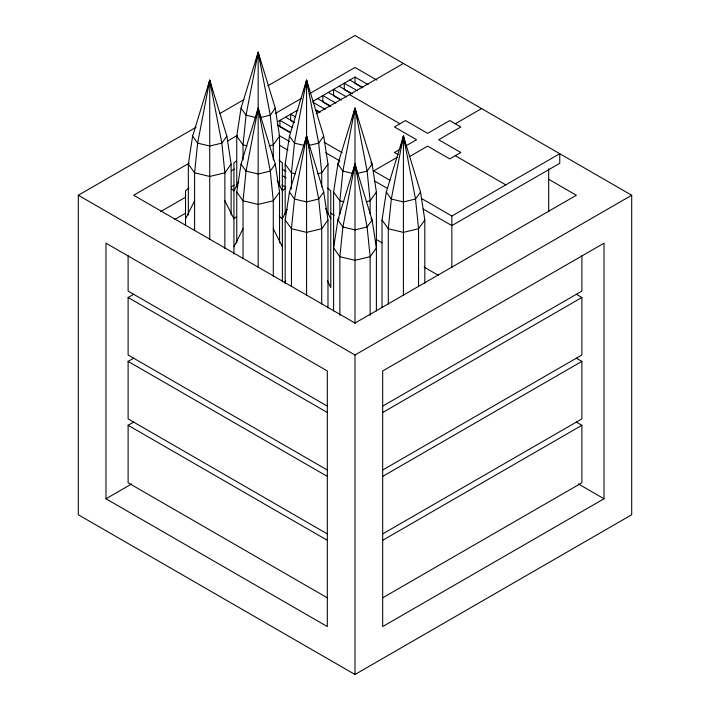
<?xml version="1.0" encoding="UTF-8"?>
<svg xmlns="http://www.w3.org/2000/svg" width="710" height="710" viewBox="0 0 710 710"><rect width="100%" height="100%" fill="white"/><g stroke="black" fill="none" stroke-linecap="round" stroke-linejoin="round"><path stroke-width="1.06" d="M188.336 215.023L188.336 164.099L192.614 136.142L209.734 80.23L226.854 136.142L231.132 164.099L231.132 215.023M236.758 187.067L236.758 136.142L241.036 108.186L258.156 52.274L275.276 108.186L279.554 136.142L279.554 185.958M236.758 242.98L236.758 192.055L241.036 164.099L258.156 108.186L275.276 164.099L279.554 192.055L279.554 242.98M285.18 213.914L285.18 164.099L289.458 136.142L306.578 80.23L323.698 136.142L327.976 164.099L327.976 213.914M285.18 283.113L285.18 220.011L289.458 192.055L306.578 136.142L323.698 192.055L327.976 220.011L327.976 308.016M333.602 311.069L333.602 192.055L337.88 164.099L355 108.186L372.12 164.099L376.398 192.055L376.398 311.069M382.024 307.465L382.024 220.011L386.302 192.055L403.422 136.142L420.542 192.055L424.82 220.011L424.82 283.113M212.104 89.797L209.734 80.23L197.629 143.127L194.602 172.832L194.602 230.706M260.526 61.841L258.156 52.274L246.05 115.171L243.024 144.875L243.024 159.927M308.681 88.732L306.578 80.23L294.472 143.127L291.446 172.832L291.446 188.966M357.636 118.818L355 108.186L342.894 171.083L339.868 200.788L339.868 214.083M406.049 146.775L403.422 136.142L391.317 199.04L388.29 228.744L388.29 304.058M208.154 86.611L209.734 80.23L221.839 143.127L224.866 172.832L224.866 248.429M255.786 61.841L258.156 52.274L270.261 115.171L273.288 144.875L273.288 159.927M255.786 117.754L258.156 108.186L260.526 117.754M303.951 90.862L306.578 80.23L318.683 143.127L321.71 172.832L321.71 186.81M303.951 146.775L306.578 136.142L309.471 147.84M352.364 118.818L355 108.186L367.105 171.083L370.132 200.788L370.132 214.083M352.364 174.731L355 164.099L372.12 220.011L376.398 247.967L370.132 256.7L370.132 315.4M400.529 147.84L403.422 136.142L415.527 199.04L418.554 228.744L418.554 286.334M185.523 218.813L194.602 200.788M238.72 181.37L233.945 190.857L231.469 188.798M233.945 246.769L243.024 228.744M282.367 281.968L282.367 218.813L287.142 209.326M284.754 282.766L285.713 280.867M226.854 136.142L221.839 143.127L209.734 146.029L197.629 143.127L192.614 136.142M231.132 164.099L224.866 172.832L209.734 176.453L194.602 172.832L188.336 164.099M275.276 108.186L270.261 115.171L260.171 117.585M279.554 136.142L273.288 144.875L269.25 145.843M275.276 164.099L270.261 171.083L258.156 173.977L246.05 171.083L241.036 164.099M279.554 192.055L273.288 200.788L273.288 276.385M323.698 136.142L318.683 143.127L309.604 145.302M327.976 164.099L321.71 172.832L317.672 173.799M339.131 162.35L337.88 164.099L342.894 171.083L352.985 173.497M323.698 192.055L318.683 199.04L306.578 201.933L294.472 199.04L289.458 192.055M327.976 220.011L321.71 228.744L321.71 304.058M339.131 218.263L337.88 220.011L333.602 247.967L339.868 256.7L339.868 315.4M376.398 192.055L370.132 200.788L366.094 201.755M420.542 192.055L415.527 199.04L403.422 201.933L391.317 199.04L386.302 192.055M424.82 220.011L418.554 228.744L403.422 232.365L388.29 228.744L382.024 220.011M188.824 188.114L185.523 190.857L185.523 225.46M236.421 160.842L233.945 162.901L233.945 218.556M233.945 254.269L233.945 218.813L236.421 216.754M282.367 218.556L282.367 190.857L285.668 188.114M267.874 85.803L355 35.5L631.696 195.25L631.696 514.75L355 674.5L78.304 514.75L78.304 195.25L196.066 127.259M220.002 113.44L243.938 99.622M189.224 163.158L133.64 195.25L355 323.05L576.36 195.25L548.564 179.204M227.555 141.033L237.131 135.495M275.418 113.396L301.342 98.433M309.933 93.471L355 67.45L376.841 80.061M277.353 121.863L297.934 109.979M313.03 101.264L355 77.035L368.099 84.596M316.332 113.733L403.422 63.456M160.478 211.704L185.39 197.327M231.389 170.773L234.256 169.104M174.74 219.452L185.283 213.364M231.309 186.783L234.185 185.124M327.425 470.073L128.111 355L128.111 297.49L133.64 294.295M399.038 149.854L394.432 152.517L398.115 154.647M405.499 146.127L416.566 139.737L394.432 126.957L405.499 120.567L427.633 133.347L449.767 120.567L460.834 126.957L438.7 139.737L460.834 152.517L449.767 158.907L427.633 146.127L409.182 156.777M397.147 157.336L373.673 170.888L389.879 180.242M455.305 123.762L481.584 108.586M327.425 533.973L128.111 418.9L128.111 361.39L133.64 358.195M421.341 198.401L451.844 216.017L559.755 153.715L559.755 163.3L451.844 225.602L423.142 209.033M327.425 597.873L128.111 482.8L128.111 425.29L133.64 422.095M105.976 498.775L327.328 626.575L327.328 370.975L105.976 243.175L105.976 498.775L131.732 483.9M78.304 195.25L355 355L631.696 195.25M382.575 406.173L581.889 291.1L581.889 255.706M382.575 412.563L581.889 297.49L581.889 355L382.575 470.073M382.575 476.463L581.889 361.39L581.889 418.9L382.575 533.973M382.575 540.363L581.889 425.29L581.889 482.8L382.575 597.873M604.024 498.775L382.672 626.575L382.672 370.975L604.024 243.175L604.024 498.775L578.268 483.9M357.015 173.497L367.105 171.083L372.12 164.099L370.868 162.35M256.141 117.585L246.05 115.171L241.036 108.186M304.563 145.541L294.472 143.127L289.458 136.142M247.062 145.843L243.024 144.875L236.758 136.142M295.484 173.799L291.446 172.832L285.18 164.099M343.906 201.755L339.868 200.788L333.602 192.055M349.808 80.026L362.916 87.596M362.49 87.747L355 83.425L355 77.035M357.378 90.791L344.279 83.221L344.279 89.611L350.829 93.4M339.087 86.221L352.195 93.782M349.462 94.607L399.961 123.762M455.305 155.712L505.795 184.866M346.658 96.977L333.558 89.416L333.558 95.806L339.167 99.045M328.366 92.406L341.474 99.977M335.936 103.172L322.837 95.601L322.837 101.992L330.319 106.314M317.645 98.601L330.745 106.163M313.048 102.338L325.215 109.358M315.346 109.651L320.024 112.357M315.852 110.343L319.598 112.508M295.351 116.875L290.665 114.177L290.665 120.567L294.41 122.724M285.482 117.168L293.904 122.031M324.106 142.266L342.22 152.721M292.112 127.392L279.944 120.363L279.944 126.753L289.307 132.158M576.36 294.295L581.889 297.49M277.566 124.987L290.665 132.548M325.801 152.827L340.001 161.028M374.339 180.855L387.74 188.594M279.048 135.424L289.485 141.45M279.562 145.302L287.985 150.165M282.287 169.246L286.032 171.403M282.367 175.681L286.112 177.837M281.897 184.99L285.686 187.183M330.469 213.035L334.295 215.245M376.344 239.518L382.078 242.829M424.127 267.111L438.461 275.382M576.36 358.195L581.889 361.39M576.36 422.095L581.889 425.29M327.425 406.173L128.111 291.1L128.111 255.706M128.111 297.49L327.425 412.563M128.111 361.39L327.425 476.463M128.111 425.29L327.425 540.363M327.488 188.114L330.789 190.857L330.789 287.506L327.443 280.867M279.065 160.158L282.367 162.901L282.367 190.599M279.065 216.071L282.367 218.813M370.868 218.263L372.12 220.011L367.105 226.996L355 229.889L342.894 226.996L337.88 220.011L355 164.099L357.636 174.731M285.18 220.011L291.446 228.744L291.446 286.334M236.758 192.055L243.024 200.788L243.024 258.662M325.535 208.376L330.789 218.813M277.113 180.42L282.367 190.857M273.288 228.744L282.367 246.769M224.866 200.788L233.945 218.813M548.688 168.811L548.688 211.775M451.844 216.017L451.844 267.688M403.422 136.142L403.422 295.466M355 108.186L355 323.423M355 355L355 674.5M306.578 80.23L306.578 295.466M258.156 52.274L258.156 267.51M209.734 80.23L209.734 239.554M246.05 171.083L243.024 200.788L258.156 204.409L273.288 200.788L270.261 171.083L258.156 108.186L246.05 171.083M294.472 199.04L291.446 228.744L306.578 232.365L321.71 228.744L318.683 199.04L306.578 136.142L294.472 199.04M342.894 226.996L339.868 256.7L355 260.321L370.132 256.7L367.105 226.996L355 164.099L342.894 226.996"/></g></svg>
